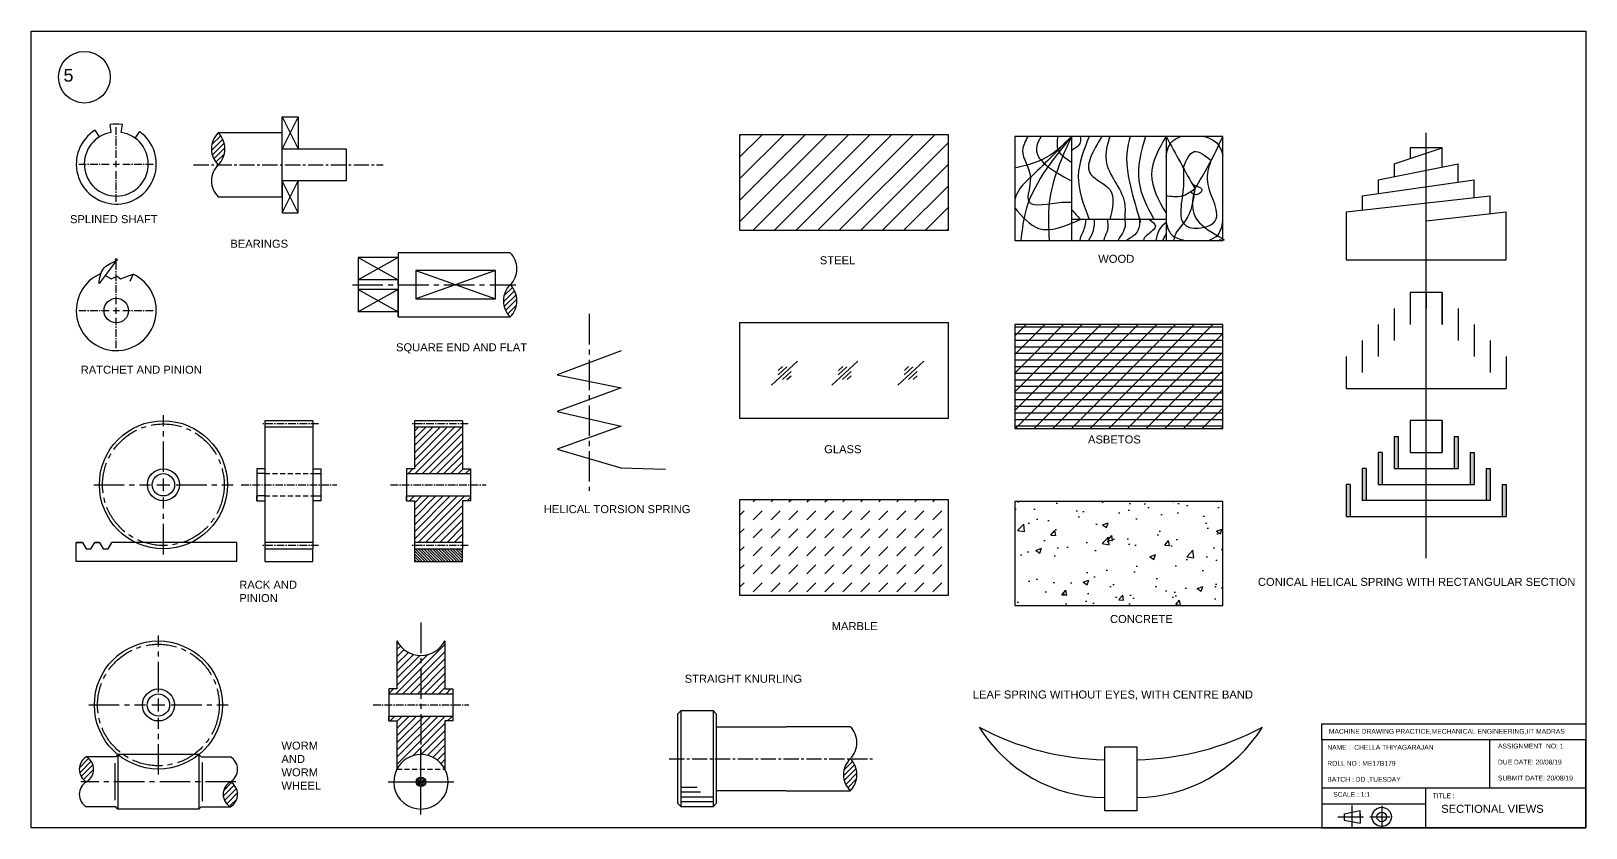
# Model space of a CAD drawing. Header units: millimetres. Extents: x 1423 to 6513, y 1291 to 1883.
# Drawn here: x 5542 to 6513, y 1291 to 1789 of the extents above; entities that cross this region are included whole.
import ezdxf

# ---------------------------------------------------------------- set-up
doc = ezdxf.new("R2010")
doc.units = ezdxf.units.MM
for name, pattern in [('CENTER', [50.8, 31.75, -6.35, 6.35, -6.35]), ('CENTER2', [28.575, 19.05, -3.175, 3.175, -3.175]), ('HIDDEN', [9.525, 6.35, -3.175]), ('HIDDEN2', [4.7625, 3.175, -1.5875])]:
    doc.linetypes.add(name, pattern=pattern)
doc.styles.get("Standard").update_dxf_attribs({"font": 'arial.ttf'})
pattern_1 = [(45, (3213.9067, -678.78), (-1.683798, 1.683798), [])]

# ---------------------------------------------------------------- blocks, each defined once
blk = doc.blocks.new('*U267')
at = {"color": 0, "linetype": 'CENTER2', "ltscale": 0.25, "transparency": 16777216}
for p, q in [((0, 4), (0, 23.5)), ((-23.5, 0), (-4, 0)), ((4, 0), (23.5, 0)), ((0, -23.5), (0, -4))]:
    blk.add_line(p, q, dxfattribs=at)
at = {"color": 0, "linetype": 'Continuous', "ltscale": 0.25, "transparency": 16777216}
for p, q in [((-2, 0), (2, 0)), ((0, -2), (0, 2))]:
    blk.add_line(p, q, dxfattribs=at)
blk = doc.blocks.new('*U268')
at = {"color": 0, "linetype": 'CENTER2', "ltscale": 0.25, "transparency": 16777216}
for p, q in [((0, 4), (0, 31.61)), ((-23.5, 0), (-4, 0)), ((4, 0), (23.5, 0)), ((0, -23.5), (0, -4))]:
    blk.add_line(p, q, dxfattribs=at)
at = {"color": 0, "linetype": 'Continuous', "ltscale": 0.25, "transparency": 16777216}
for p, q in [((-2, 0), (2, 0)), ((0, -2), (0, 2))]:
    blk.add_line(p, q, dxfattribs=at)
blk = doc.blocks.new('*U266')
at = {"color": 0, "linetype": 'CENTER2', "transparency": 16777216}
for p, q in [((0, 0.11), (0, 1.04)), ((-0.81, 0), (-0.11, 0)), ((0, -0.74), (0, -0.11)), ((0.11, 0), (1.04, 0))]:
    blk.add_line(p, q, dxfattribs=at)
at = {"color": 0, "linetype": 'Continuous', "transparency": 16777216}
for p, q in [((0, -0.05), (0, 0.05)), ((-0.05, 0), (0.05, 0))]:
    blk.add_line(p, q, dxfattribs=at)
blk = doc.blocks.new('*U277')
at = {"color": 0, "linetype": 'CENTER2', "transparency": 16777216}
for p, q in [((0, 8), (0, 43.5)), ((-43.5, 0), (-8, 0)), ((8, 0), (43.5, 0)), ((0, -43.5), (0, -8))]:
    blk.add_line(p, q, dxfattribs=at)
at = {"color": 0, "linetype": 'Continuous', "transparency": 16777216}
for p, q in [((-4, 0), (4, 0)), ((0, -4), (0, 4))]:
    blk.add_line(p, q, dxfattribs=at)
blk = doc.blocks.new('*U278')
at = {"color": 0, "linetype": 'CENTER2', "transparency": 16777216}
blk.add_line((48.44, 0), (-48.44, 0), dxfattribs=at)
blk = doc.blocks.new('*U279')
at = {"color": 0, "linetype": 'CENTER2', "transparency": 16777216}
for p, q in [((0, 8), (0, 43.5)), ((-43.5, 0), (-8, 0)), ((8, 0), (43.5, 0)), ((0, -43.5), (0, -8))]:
    blk.add_line(p, q, dxfattribs=at)
at = {"color": 0, "linetype": 'Continuous', "transparency": 16777216}
for p, q in [((-4, 0), (4, 0)), ((0, -4), (0, 4))]:
    blk.add_line(p, q, dxfattribs=at)
blk = doc.blocks.new('*U280')
at = {"color": 0, "linetype": 'CENTER2', "transparency": 16777216}
for p, q in [((0, 3.4), (0, 20.5)), ((-20.5, 0), (-3.4, 0)), ((3.4, 0), (20.5, 0)), ((0, -20.5), (0, -3.4))]:
    blk.add_line(p, q, dxfattribs=at)
at = {"color": 0, "linetype": 'Continuous', "transparency": 16777216}
for p, q in [((-1.7, 0), (1.7, 0)), ((0, -1.7), (0, 1.7))]:
    blk.add_line(p, q, dxfattribs=at)
blk = doc.blocks.new('*U281')
at = {"color": 0, "linetype": 'CENTER2', "transparency": 16777216}
blk.add_line((0, 51.5), (0, -34.5), dxfattribs=at)
blk = doc.blocks.new('*U286')
at = {"color": 0, "linetype": 'CENTER2', "transparency": 16777216}
blk.add_line((-68.5, 0), (33.5, 0), dxfattribs=at)

msp = doc.modelspace()

# ---------------------------------------------------------------- hatches: boundary and pattern name
h = msp.add_hatch()
h.set_pattern_fill('ANSI31', color=3, scale=0.75)
h.set_pattern_definition([(45, (3296.236, -293.2783), (-1.683798, 1.683798), [])])
h.paths.add_polyline_path([(5658.485, 1725.503, 0.4197007), (5658.485, 1705.503, 0.4197007)])
h = msp.add_hatch()
h.set_pattern_fill('ANSI31', color=3, scale=3)
h.set_pattern_definition([(45, (3103.044, -308.723), (-6.735192, 6.735192), [])])
h.paths.add_polyline_path([(6114.36, 1724.584), (5984.36, 1724.584), (5984.36, 1664.584), (6114.36, 1664.584)])
h = msp.add_hatch()
h.set_pattern_fill('ANSI31', color=3, scale=0.75, angle=180)
h.set_pattern_definition([(225, (8203.0879, 3629.3767), (1.683798, -1.683798), [])])
h.paths.add_polyline_path([(5840.839, 1610.595, 0.4197007), (5840.839, 1630.595, 0.4197007)])
h = msp.add_hatch()
h.set_pattern_fill('ANSI31', color=4, scale=2.6)
h.set_pattern_definition([(45, (1464.986, 316.504), (-5.837166, 5.837166), [])])
h.paths.add_polyline_path([(6156.03, 1605.696), (6156.03, 1540.696), (6286.03, 1540.696), (6286.03, 1605.696)])
h = msp.add_hatch()
h.set_pattern_fill('ANSI31', color=3, scale=1.3, angle=315)
h.set_pattern_definition([(0, (1464.9863, 316.5037), (9e-16, 4.1275), [])])
h.paths.add_polyline_path([(6286.03, 1540.696), (6286.03, 1605.696), (6156.03, 1605.696), (6156.03, 1540.696)])
h = msp.add_hatch()
h.set_pattern_fill('ANSI31', color=3)
h.set_pattern_definition([(45, (3055.8563, -485.642), (-2.245064, 2.245064), [])])
h.paths.add_polyline_path([(5816.01, 1512.631), (5816.01, 1515.631), (5811.01, 1515.631), (5811.01, 1541.631), (5781.01, 1541.631), (5781.01, 1515.631), (5776.01, 1515.631), (5776.01, 1512.631)])
h.paths.add_polyline_path([(5811.01, 1469.631), (5811.01, 1495.631), (5816.01, 1495.631), (5816.01, 1498.631), (5776.01, 1498.631), (5776.01, 1495.631), (5781.01, 1495.631), (5781.01, 1469.631)])
h = msp.add_hatch()
h.set_pattern_fill('ANGLE', color=4, scale=2.5)
h.set_pattern_definition([(0, (2622.4144, 2121.7934), (0, 0.6875), [0.5, -0.1875]), (90, (2622.4144, 2121.7934), (-0.6875, 4e-17), [0.5, -0.1875])])
h.paths.add_polyline_path([(6382.989, 1505.782), (6385.489, 1505.782), (6385.489, 1525.782), (6382.989, 1525.782)])
h.paths.add_polyline_path([(6365.489, 1505.782), (6362.989, 1505.782), (6362.989, 1485.782), (6365.489, 1485.782)])
h.paths.add_polyline_path([(6375.489, 1515.782), (6372.989, 1515.782), (6372.989, 1495.782), (6375.489, 1495.782)])
h.paths.add_polyline_path([(6395.489, 1535.782), (6392.989, 1535.782), (6392.989, 1515.782), (6395.489, 1515.782)])
h.paths.add_polyline_path([(6432.989, 1535.782), (6430.489, 1535.782), (6430.489, 1515.782), (6432.989, 1515.782)])
h.paths.add_polyline_path([(6440.489, 1505.782), (6442.989, 1505.782), (6442.989, 1525.782), (6440.489, 1525.782)])
h.paths.add_polyline_path([(6452.989, 1515.782), (6450.489, 1515.782), (6450.489, 1495.782), (6452.989, 1495.782)])
h.paths.add_polyline_path([(6460.489, 1485.782), (6462.989, 1485.782), (6462.989, 1505.782), (6460.489, 1505.782)])
h = msp.add_hatch()
h.set_pattern_fill('DASH', color=3, scale=2.5, angle=45)
h.set_pattern_definition([(45, (2692.303, -536.8845), (0, 11.22532), [7.9375, -7.9375])])
h.paths.add_polyline_path([(6114.36, 1436.422), (6114.36, 1496.422), (5984.36, 1496.422), (5984.36, 1436.422)])
h = msp.add_hatch()
h.set_pattern_fill('AR-CONC', color=3, scale=0.195)
h.set_pattern_definition([(50, (1464.986, 310.39), (35.52601, -3.10812), [3.71475, -40.86225]), (355, (1464.986, 310.39), (-6.87247, 37.25608), [2.9718, -32.68991]), (100.45144, (1467.947, 310.13), (28.65354, 34.14796), [3.15705, -34.7276]), (46.1842, (1464.986, 320.296), (52.8604, -8.19825), [5.5721, -61.2934]), (96.6356, (1469.39, 319.613), (46.2938, 48.2481), [4.7356, -52.09144]), (351.1842, (1464.986, 320.296), (46.2938, 48.2481), [4.4577, -49.03465]), (21, (1469.94, 317.82), (29.5648, -19.94171), [3.71475, -40.86225]), (326, (1469.94, 317.82), (12.0514, 35.91665), [2.9718, -32.6898]), (71.45144, (1472.403, 316.158), (41.6162, 15.97494), [3.15705, -34.72754]), (37.5, (1464.986, 310.39), (0.602278, 16.488233), [0, -32.29356, 0, -33.1851, 0, -32.813625]), (7.5, (1464.986, 310.39), (13.029834, 19.53521), [0, -18.92046, 0, -31.55061, 0, -12.506325]), (327.5, (1453.941, 310.39), (26.440166, -1.117105), [0, -12.3825, 0, -38.6334, 0, -51.26355]), (317.5, (1448.988, 310.39), (28.88519, 4.95817), [0, -16.09725, 0, -25.65654, 0, -36.40455])])
h.paths.add_polyline_path([(6156.03, 1495.171), (6156.03, 1430.171), (6286.03, 1430.171), (6286.03, 1495.171)])
h = msp.add_hatch()
h.set_pattern_fill('ANSI31', color=3, scale=0.4, angle=90)
h.set_pattern_definition([(135, (3055.8563, -485.642), (-0.8980256, -0.8980256), [])])
h.paths.add_polyline_path([(5781.01, 1465.631), (5781.01, 1457.631), (5811.01, 1457.631), (5811.01, 1465.631)])
h = msp.add_hatch()
h.set_pattern_fill('ANSI31', color=3)
h.set_pattern_definition([(45, (1511.2554, 668.5626), (-2.245064, 2.245064), [])])
h.paths.add_polyline_path([(5800.109, 1408.002, -0.6), (5770.109, 1408.002), (5770.109, 1378.002), (5765.109, 1378.002), (5765.109, 1375.002), (5805.109, 1375.002), (5805.109, 1378.002), (5800.109, 1378.002)])
h.paths.add_polyline_path([(5800.109, 1358.002), (5805.109, 1358.002), (5805.109, 1361.002), (5765.109, 1361.002), (5765.109, 1358.002), (5770.109, 1358.002), (5770.109, 1328.002, -0.6), (5800.109, 1328.002)])
h = msp.add_hatch()
h.set_pattern_fill('ANSI31', color=3, scale=0.75)
h.set_pattern_definition(pattern_1)
h.paths.add_polyline_path([(5576.156, 1335.587, 0.573726), (5576.156, 1320.002, 0.573726)])
h = msp.add_hatch()
h.set_pattern_fill('ANSI31', color=3, scale=0.75, angle=180)
h.set_pattern_definition([(225, (8415.5022, 3333.2368), (1.683798, -1.683798), [])])
h.paths.add_polyline_path([(6053.253, 1314.455, 0.4197007), (6053.253, 1334.455, 0.4197007)])
h = msp.add_hatch()
h.set_pattern_fill('ANSI31', color=3, scale=0.25)
h.set_pattern_definition([(45, (1511.2554, 668.5626), (-0.56126601, 0.56126601), [])])
h.paths.add_polyline_path([(5788.109, 1320.002, 1), (5782.109, 1320.002, 1)])
h = msp.add_hatch()
h.set_pattern_fill('ANSI31', color=3, scale=0.75)
h.set_pattern_definition(pattern_1)
h.paths.add_polyline_path([(5666.041, 1320.002, -0.573726), (5666.041, 1304.416, -0.573726)])

# ---------------------------------------------------------------- linework, layer by layer
at = {"color": 4}
for p, q in [((5591.693, 1725.779), (5590.916, 1730.718)), ((5597.854, 1725.787), (5598.617, 1730.728)), ((5698.485, 1715.503), (5698.485, 1735.503)), ((5698.485, 1735.503), (5708.485, 1735.503)), ((5698.485, 1735.503), (5708.485, 1715.503)), ((5708.485, 1735.503), (5698.485, 1715.503)), ((5708.485, 1735.503), (5708.485, 1715.503)), ((5581.491, 1727.185), (5584.152, 1722.952)), ((5606.516, 1722.23), (5609.445, 1726.282)), ((5698.485, 1725.503), (5658.485, 1725.503)), ((5698.485, 1685.503), (5698.485, 1725.503)), ((5984.36, 1724.584), (6114.36, 1724.584)), ((5984.36, 1664.584), (5984.36, 1724.584)), ((6114.36, 1724.584), (6114.36, 1664.584)), ((6156.03, 1723.333), (6156.03, 1658.333)), ((6286.03, 1723.333), (6156.03, 1723.333)), ((6286.03, 1658.333), (6286.03, 1723.333)), ((5698.485, 1705.503), (5698.485, 1715.503)), ((5698.485, 1715.503), (5738.485, 1715.503)), ((5738.485, 1715.503), (5738.485, 1695.503)), ((6392.989, 1706.093), (6422.989, 1716.093)), ((6422.989, 1716.093), (6402.989, 1716.093)), ((6402.989, 1716.093), (6402.989, 1709.427)), ((6422.989, 1704.093), (6422.989, 1716.093)), ((6382.989, 1696.093), (6432.989, 1706.093)), ((6392.989, 1706.093), (6392.989, 1698.093)), ((6432.989, 1694.665), (6432.989, 1706.093)), ((5738.485, 1695.503), (5698.485, 1695.503)), ((5698.485, 1695.503), (5698.485, 1675.503)), ((5698.485, 1675.503), (5708.485, 1695.503)), ((5708.485, 1675.503), (5698.485, 1695.503)), ((5708.485, 1675.503), (5708.485, 1695.503)), ((6372.989, 1686.093), (6442.989, 1696.093)), ((6382.989, 1696.093), (6382.989, 1687.522)), ((6442.989, 1684.982), (6442.989, 1696.093)), ((5658.485, 1685.503), (5698.485, 1685.503)), ((6362.989, 1676.093), (6452.989, 1686.093)), ((6372.989, 1686.093), (6372.989, 1677.204)), ((6452.989, 1674.982), (6452.989, 1686.093)), ((5698.485, 1675.503), (5708.485, 1675.503)), ((6362.989, 1676.093), (6362.989, 1646.093)), ((6412.989, 1670.538), (6462.989, 1676.093)), ((6462.989, 1646.093), (6462.989, 1676.093)), ((6114.36, 1664.584), (5984.36, 1664.584)), ((6156.03, 1658.333), (6286.03, 1658.333)), ((5594.795, 1645.548), (5583.999, 1631.308)), ((5770.839, 1647.595), (5745.839, 1647.595)), ((5745.839, 1647.595), (5745.839, 1613.595)), ((5745.839, 1647.595), (5770.839, 1633.595)), ((5770.839, 1647.595), (5745.839, 1633.595)), ((5780.839, 1650.595), (5770.839, 1650.595)), ((5770.839, 1650.595), (5770.839, 1610.595)), ((5770.839, 1650.595), (5770.839, 1648.595)), ((5770.839, 1648.595), (5770.839, 1647.595)), ((5790.839, 1650.595), (5780.839, 1650.595)), ((5840.839, 1650.595), (5790.839, 1650.595)), ((6362.989, 1646.093), (6462.989, 1646.093)), ((5587.856, 1636.396), (5591.689, 1634.23)), ((5591.689, 1634.23), (5595.322, 1636.027)), ((5595.322, 1636.027), (5597.471, 1634.293)), ((5597.471, 1634.293), (5605.37, 1637.126)), ((5605.37, 1637.126), (5603.255, 1632.595)), ((5770.839, 1633.595), (5745.839, 1633.595)), ((5770.839, 1630.595), (5770.839, 1633.595)), ((5831.626, 1639.45), (5781.984, 1639.45)), ((5781.984, 1639.45), (5781.984, 1621.74)), ((5781.984, 1639.45), (5831.626, 1621.74)), ((5831.626, 1639.45), (5781.984, 1621.74)), ((5831.626, 1621.74), (5831.626, 1639.45)), ((5770.839, 1627.595), (5745.839, 1627.595)), ((5745.839, 1627.595), (5770.839, 1613.595)), ((5770.839, 1627.595), (5745.839, 1613.595)), ((5770.839, 1630.595), (5770.839, 1627.595)), ((5770.839, 1613.595), (5770.839, 1627.595)), ((6402.989, 1625.864), (6402.989, 1605.864)), ((6422.989, 1625.864), (6402.989, 1625.864)), ((6412.989, 1625.864), (6412.989, 1615.864)), ((6422.989, 1625.864), (6422.989, 1605.864)), ((6422.989, 1605.864), (6422.989, 1625.864)), ((5770.839, 1613.595), (5745.839, 1613.595)), ((5770.839, 1610.595), (5770.839, 1613.595)), ((5781.984, 1621.74), (5831.626, 1621.74)), ((6392.989, 1615.864), (6392.989, 1595.864)), ((6432.989, 1615.864), (6432.989, 1595.864)), ((5770.839, 1610.595), (5840.839, 1610.595)), ((5984.36, 1606.947), (6114.36, 1606.947)), ((5984.36, 1546.947), (5984.36, 1606.947)), ((6114.36, 1606.947), (6114.36, 1546.947)), ((6156.03, 1605.696), (6156.03, 1540.696)), ((6286.03, 1605.696), (6156.03, 1605.696)), ((6286.03, 1540.696), (6286.03, 1605.696)), ((6382.989, 1605.864), (6382.989, 1585.864)), ((6442.989, 1605.864), (6442.989, 1585.864)), ((6372.989, 1595.864), (6372.989, 1575.864)), ((6452.989, 1595.864), (6452.989, 1575.864)), ((5910.265, 1589.395), (5870.265, 1574.322)), ((6362.989, 1585.864), (6362.989, 1565.864)), ((6462.989, 1585.864), (6462.989, 1565.864)), ((5870.265, 1574.322), (5910.265, 1566.213)), ((5910.265, 1566.213), (5870.265, 1551.462)), ((6362.989, 1565.864), (6462.989, 1565.864)), ((5717.633, 1545.631), (5687.633, 1545.631)), ((5687.633, 1545.631), (5687.633, 1515.631)), ((5717.633, 1545.631), (5717.633, 1515.631)), ((5717.633, 1545.631), (5717.633, 1541.631)), ((5811.01, 1545.631), (5781.01, 1545.631)), ((5781.01, 1545.631), (5781.01, 1515.631)), ((5811.01, 1545.631), (5811.01, 1515.631)), ((5811.01, 1545.631), (5811.01, 1541.631)), ((5870.265, 1551.462), (5910.265, 1542.167)), ((6114.36, 1546.947), (5984.36, 1546.947)), ((6402.989, 1545.782), (6402.989, 1525.782)), ((6422.989, 1545.782), (6402.989, 1545.782)), ((6422.989, 1545.782), (6422.989, 1525.782)), ((6422.989, 1525.782), (6422.989, 1545.782)), ((5717.633, 1541.631), (5687.633, 1541.631)), ((5811.01, 1541.631), (5781.01, 1541.631)), ((5910.265, 1542.167), (5870.265, 1527.848)), ((6156.03, 1540.696), (6286.03, 1540.696)), ((6392.989, 1535.782), (6392.989, 1515.782)), ((6392.989, 1535.782), (6395.489, 1535.782)), ((6395.489, 1535.782), (6395.489, 1515.782)), ((6430.489, 1535.782), (6430.489, 1515.782)), ((6430.489, 1535.782), (6432.989, 1535.782)), ((6432.989, 1535.782), (6432.989, 1515.782)), ((5870.265, 1527.848), (5910.038, 1516.292)), ((6382.989, 1525.782), (6382.989, 1505.782)), ((6385.489, 1525.782), (6382.989, 1525.782)), ((6385.489, 1525.782), (6385.489, 1505.782)), ((6402.989, 1525.782), (6422.989, 1525.782)), ((6440.489, 1525.782), (6440.489, 1505.782)), ((6440.489, 1525.782), (6442.989, 1525.782)), ((6442.989, 1525.782), (6442.989, 1505.782)), ((5687.633, 1515.631), (5682.633, 1515.631)), ((5682.633, 1515.631), (5682.633, 1495.631)), ((5682.633, 1515.631), (5682.633, 1512.631)), ((5687.633, 1515.631), (5687.633, 1495.631)), ((5717.633, 1515.631), (5722.633, 1515.631)), ((5717.633, 1515.631), (5717.633, 1495.631)), ((5722.633, 1515.631), (5722.633, 1495.631)), ((5781.01, 1515.631), (5776.01, 1515.631)), ((5776.01, 1515.631), (5776.01, 1495.631)), ((5776.01, 1515.631), (5776.01, 1512.631)), ((5811.01, 1515.631), (5816.01, 1515.631)), ((5816.01, 1515.631), (5816.01, 1495.631)), ((5910.038, 1516.292), (5937.945, 1515.341)), ((6372.989, 1515.782), (6372.989, 1495.782)), ((6375.489, 1515.782), (6372.989, 1515.782)), ((6375.489, 1515.782), (6375.489, 1495.782)), ((6392.989, 1515.782), (6432.989, 1515.782)), ((6450.489, 1515.782), (6450.489, 1495.782)), ((6450.489, 1515.782), (6452.989, 1515.782)), ((6452.989, 1515.782), (6452.989, 1495.782)), ((5687.633, 1512.631), (5682.633, 1512.631)), ((5717.633, 1512.631), (5722.633, 1512.631)), ((5776.01, 1512.631), (5816.01, 1512.631)), ((6362.989, 1505.782), (6362.989, 1485.782)), ((6365.489, 1505.782), (6362.989, 1505.782)), ((6365.489, 1505.782), (6365.489, 1485.782)), ((6382.989, 1505.782), (6442.989, 1505.782)), ((6460.489, 1505.782), (6460.489, 1485.782)), ((6460.489, 1505.782), (6462.989, 1505.782)), ((6462.989, 1505.782), (6462.989, 1485.782)), ((5682.633, 1495.631), (5682.633, 1498.631)), ((5687.633, 1498.631), (5682.633, 1498.631)), ((5717.633, 1498.631), (5722.633, 1498.631)), ((5776.01, 1495.631), (5776.01, 1498.631)), ((5776.01, 1498.631), (5816.01, 1498.631)), ((5984.36, 1496.422), (6114.36, 1496.422)), ((5984.36, 1436.422), (5984.36, 1496.422)), ((6114.36, 1496.422), (6114.36, 1436.422)), ((6452.989, 1495.782), (6372.989, 1495.782)), ((5682.633, 1495.631), (5687.633, 1495.631)), ((5687.633, 1495.631), (5687.633, 1465.631)), ((5722.633, 1495.631), (5717.633, 1495.631)), ((5717.633, 1495.631), (5717.633, 1465.631)), ((5776.01, 1495.631), (5781.01, 1495.631)), ((5781.01, 1495.631), (5781.01, 1465.631)), ((5816.01, 1495.631), (5811.01, 1495.631)), ((5811.01, 1495.631), (5811.01, 1465.631)), ((6156.03, 1495.171), (6156.03, 1430.171)), ((6286.03, 1495.171), (6156.03, 1495.171)), ((6286.03, 1430.171), (6286.03, 1495.171)), ((6362.989, 1485.782), (6462.989, 1485.782)), ((5573.586, 1469.631), (5569.794, 1469.631)), ((5569.794, 1457.631), (5569.794, 1469.631)), ((5569.794, 1469.631), (5573.586, 1469.631)), ((5573.586, 1469.631), (5575.953, 1465.532)), ((5578.953, 1465.532), (5581.319, 1469.631)), ((5584.319, 1469.631), (5581.319, 1469.631)), ((5581.319, 1469.631), (5584.319, 1469.631)), ((5584.319, 1469.631), (5586.686, 1465.532)), ((5589.686, 1465.532), (5592.052, 1469.631)), ((5670.187, 1469.631), (5592.052, 1469.631)), ((5670.187, 1457.631), (5670.187, 1469.631)), ((5717.633, 1469.631), (5687.633, 1469.631)), ((5811.01, 1469.631), (5781.01, 1469.631)), ((5670.187, 1457.631), (5569.794, 1457.631)), ((5575.953, 1465.532), (5578.953, 1465.532)), ((5586.686, 1465.532), (5589.686, 1465.532)), ((5687.633, 1465.631), (5717.633, 1465.631)), ((5687.633, 1465.631), (5687.633, 1457.631)), ((5687.633, 1457.631), (5717.633, 1457.631)), ((5717.633, 1457.631), (5717.633, 1465.631)), ((5781.01, 1465.631), (5811.01, 1465.631)), ((5781.01, 1465.631), (5781.01, 1457.631)), ((5781.01, 1457.631), (5811.01, 1457.631)), ((5811.01, 1457.631), (5811.01, 1465.631)), ((6114.36, 1436.422), (5984.36, 1436.422)), ((6156.03, 1430.171), (6286.03, 1430.171)), ((5770.109, 1408.002), (5770.109, 1378.002)), ((5800.109, 1408.002), (5800.109, 1378.002)), ((5800.109, 1408.002), (5800.109, 1404.002)), ((5770.109, 1378.002), (5765.109, 1378.002)), ((5765.109, 1378.002), (5765.109, 1358.002)), ((5765.109, 1378.002), (5765.109, 1375.002)), ((5765.109, 1375.002), (5805.109, 1375.002)), ((5800.109, 1378.002), (5805.109, 1378.002)), ((5805.109, 1378.002), (5805.109, 1358.002)), ((5765.109, 1358.002), (5765.109, 1361.002)), ((5765.109, 1361.002), (5805.109, 1361.002)), ((5947.581, 1364.455), (5945.581, 1362.455)), ((5945.581, 1306.455), (5945.581, 1362.455)), ((5947.581, 1304.455), (5947.581, 1364.455)), ((5947.581, 1364.455), (5967.581, 1364.455)), ((5967.581, 1364.455), (5967.581, 1354.455)), ((5967.581, 1364.455), (5969.581, 1362.455)), ((5969.581, 1362.455), (5969.581, 1354.455)), ((5765.109, 1358.002), (5770.109, 1358.002)), ((5770.109, 1358.002), (5770.109, 1328.002)), ((5805.109, 1358.002), (5800.109, 1358.002)), ((5800.109, 1358.002), (5800.109, 1328.002)), ((5967.581, 1354.455), (5967.581, 1304.455)), ((5969.581, 1354.455), (5969.581, 1306.455)), ((5969.581, 1354.455), (6013.253, 1354.455)), ((6053.253, 1354.455), (6013.253, 1354.455)), ((6212.271, 1341.799), (6232.271, 1341.799)), ((6212.271, 1301.799), (6212.271, 1341.799)), ((6232.271, 1341.799), (6232.271, 1301.799)), ((6512.801, 1316.186), (6512.801, 1346.186)), ((5594.406, 1335.587), (5576.156, 1335.587)), ((5593.82, 1331.617), (5593.82, 1308.472)), ((5595.82, 1337.002), (5594.406, 1335.587)), ((5646.377, 1337.002), (5595.82, 1337.002)), ((5595.82, 1337.002), (5595.82, 1303.002)), ((5646.377, 1337.002), (5646.377, 1303.002)), ((5646.377, 1337.002), (5647.791, 1335.587)), ((5647.791, 1335.587), (5666.041, 1335.587)), ((5648.377, 1332.086), (5648.377, 1307.847)), ((5957.581, 1316.455), (5947.581, 1316.455)), ((5959.678, 1313.455), (5947.581, 1313.455)), ((6013.253, 1314.455), (5969.581, 1314.455)), ((6013.253, 1314.455), (6053.253, 1314.455)), ((6512.801, 1291.186), (6512.801, 1316.186)), ((5594.406, 1304.416), (5576.156, 1304.416)), ((5595.82, 1303.002), (5594.406, 1304.416)), ((5646.377, 1303.002), (5595.82, 1303.002)), ((5646.377, 1303.002), (5647.791, 1304.416)), ((5647.791, 1304.416), (5666.041, 1304.416)), ((5947.581, 1304.455), (5945.581, 1306.455)), ((5967.581, 1310.455), (5947.581, 1310.455)), ((5967.581, 1307.455), (5947.581, 1307.455)), ((5957.581, 1304.455), (5947.581, 1304.455)), ((5967.581, 1304.455), (5957.581, 1304.455)), ((5967.581, 1304.455), (5969.581, 1306.455)), ((6232.271, 1301.799), (6212.271, 1301.799)), ((6347.801, 1291.186), (6412.801, 1291.186)), ((6412.801, 1291.186), (6512.801, 1291.186))]:
    msp.add_line(p, q, dxfattribs=at)
at = {"color": 3}
for p, q in [((6191.552, 1723.333), (6191.552, 1658.333)), ((6250.507, 1723.333), (6250.507, 1658.333)), ((6250.507, 1671.468), (6191.552, 1671.468)), ((6004.102, 1567.856), (6020.392, 1582.867)), ((6008.157, 1574.312), (6013.568, 1579.298)), ((6008.259, 1577.126), (6010.96, 1579.615)), ((6010.868, 1571.371), (6016.278, 1576.357)), ((6013.751, 1571.309), (6016.362, 1573.714)), ((6041.678, 1567.856), (6057.969, 1582.867)), ((6045.734, 1574.312), (6051.144, 1579.298)), ((6045.836, 1577.126), (6048.537, 1579.615)), ((6048.444, 1571.371), (6053.855, 1576.357)), ((6051.328, 1571.309), (6053.939, 1573.714)), ((6082.9, 1567.856), (6099.19, 1582.867)), ((6086.955, 1574.312), (6092.366, 1579.298)), ((6087.057, 1577.126), (6089.758, 1579.615)), ((6089.666, 1571.371), (6095.077, 1576.357)), ((6092.55, 1571.309), (6095.16, 1573.714))]:
    msp.add_line(p, q, dxfattribs=at)
at = {"color": 1, "linetype": 'CENTER2', "ltscale": 25}
msp.add_line((6412.989, 1459.796), (6412.989, 1725.61), dxfattribs=at)
at = {"color": 1, "linetype": 'CENTER2', "ltscale": 0.5}
for p, q in [((5643.112, 1705.503), (5761.464, 1705.503)), ((5940.162, 1334.455), (6068.627, 1334.455))]:
    msp.add_line(p, q, dxfattribs=at)
at = {"color": 1, "linetype": 'CENTER2'}
msp.add_line((5890.265, 1612.366), (5890.265, 1501.761), dxfattribs=at)
at = {"color": 1, "linetype": 'CENTER2', "ltscale": 0.25}
for p, q in [((5721.179, 1543.631), (5685.817, 1543.631)), ((5814.555, 1543.631), (5779.194, 1543.631)), ((5672.727, 1505.631), (5732.481, 1505.631)), ((5766.103, 1505.631), (5825.858, 1505.631)), ((5721.179, 1467.631), (5685.817, 1467.631)), ((5814.555, 1467.631), (5779.194, 1467.631)), ((5755.202, 1368.002), (5814.956, 1368.002))]:
    msp.add_line(p, q, dxfattribs=at)
at = {"color": 4, "linetype": 'HIDDEN2'}
for p, q in [((5687.633, 1512.631), (5717.633, 1512.631)), ((5687.633, 1498.631), (5717.633, 1498.631)), ((5770.109, 1328.002), (5800.109, 1328.002))]:
    msp.add_line(p, q, dxfattribs=at)
at = {"color": 6}
for p, q in [((6347.801, 1356.186), (6512.801, 1356.186)), ((6347.801, 1346.186), (6347.801, 1356.186)), ((6512.801, 1346.186), (6347.801, 1346.186)), ((6347.801, 1346.186), (6347.801, 1316.186)), ((6452.801, 1316.186), (6452.801, 1346.186)), ((6347.801, 1316.186), (6512.801, 1316.186)), ((6347.801, 1316.186), (6347.801, 1306.186)), ((6412.801, 1306.186), (6412.801, 1316.186)), ((6347.801, 1306.186), (6412.801, 1306.186)), ((6347.801, 1306.186), (6347.801, 1291.186)), ((6412.801, 1291.186), (6412.801, 1306.186))]:
    msp.add_line(p, q, dxfattribs=at)
at = {"color": 4, "ltscale": 2}
msp.add_line((6512.801, 1356.186), (6512.801, 1346.186), dxfattribs=at)
at = {"color": 4, "ltscale": 0.2}
for p, q in [((6361.777, 1300.061), (6371.777, 1302.061)), ((6371.777, 1298.061), (6371.777, 1302.061)), ((6361.777, 1300.061), (6361.777, 1296.061)), ((6361.777, 1296.061), (6371.777, 1294.061)), ((6371.777, 1300.061), (6371.777, 1296.061)), ((6371.777, 1298.061), (6371.777, 1294.061)), ((6385.262, 1298.061), (6385.262, 1298.061))]:
    msp.add_line(p, q, dxfattribs=at)
at = {"color": 4, "linetype": 'CENTER', "ltscale": 2}
for p, q in [((6366.64, 1305.173), (6366.64, 1291.186)), ((6385.262, 1305.033), (6385.262, 1291.468)), ((6357.878, 1298.061), (6373.923, 1298.061))]:
    msp.add_line(p, q, dxfattribs=at)
at = {"color": 4, "linetype": 'HIDDEN', "ltscale": 2}
msp.add_line((6377.779, 1298.061), (6392.85, 1298.061), dxfattribs=at)
at = {"color": 6}
msp.add_lwpolyline([(6512.801, 1291.186), (5541.578, 1291.186), (5541.578, 1789.122), (6512.801, 1789.122)], close=True, dxfattribs=at)
at = {"color": 4, "lineweight": 25}
msp.add_circle((5574.884, 1760.322), 16.141, dxfattribs=at)
at = {"color": 4}
for centre, radius in [((5594.795, 1646.084), 0.535), ((5594.795, 1614.473), 7.668), ((5624.205, 1505.631), 40), ((5624.205, 1505.631), 10), ((5624.205, 1505.631), 7), ((5621.098, 1368.002), 40), ((5621.098, 1368.002), 10), ((5621.098, 1368.002), 7), ((5785.109, 1320.002), 3)]:
    msp.add_circle(centre, radius, dxfattribs=at)
at = {"color": 4, "linetype": 'CENTER2'}
for centre in [(5624.205, 1505.631), (5621.098, 1368.002)]:
    msp.add_circle(centre, 38, dxfattribs=at)
at = {"color": 4, "ltscale": 0.2}
for radius in [6, 3]:
    msp.add_circle((6385.262, 1298.061), radius, dxfattribs=at)
at = {"color": 4}
for centre, radius, start, end in [((5594.799, 1706.021), 25, 81.215512, 98.935805), ((5594.799, 1706.021), 25, 122.164228, 54.137774), ((5594.799, 1706.021), 20, 98.935805, 81.215512), ((5668.3, 1715.503), 14.012, 134.464345, 225.535655), ((5648.671, 1715.503), 14.012, 314.464345, 45.535655), ((5668.3, 1695.503), 14.012, 134.464345, 225.535655), ((5831.024, 1640.595), 14.012, 314.464345, 45.535655), ((5594.795, 1614.473), 25, 112.548884, 64.976632), ((5850.653, 1620.595), 14.012, 134.464345, 225.535655), ((5831.024, 1620.595), 14.012, 314.464345, 45.535655), ((6043.438, 1344.455), 14.012, 314.464345, 45.535655), ((6214.977, 1505.324), 171.519, 241.768014, 269.096034), ((6212.996, 1403.29), 93.137, 211.801639, 269.553895), ((6229.565, 1505.324), 171.519, 270.903966, 298.231986), ((6231.546, 1403.29), 93.137, 270.446105, 328.198361), ((5580.712, 1327.795), 9.027, 120.311974, 239.688026), ((5571.6, 1327.795), 9.027, 300.311974, 59.688026), ((5661.485, 1327.795), 9.027, 300.311974, 59.688026), ((6063.068, 1324.455), 14.012, 134.464345, 225.535655), ((6043.438, 1324.455), 14.012, 314.464345, 45.535655), ((5785.109, 1320.002), 17, 151.927513, 28.072487), ((5785.109, 1320.002), 17, 151.927513, 28.072487), ((5580.712, 1312.209), 9.027, 120.311974, 239.688026), ((5670.597, 1312.209), 9.027, 120.311974, 239.688026), ((5661.485, 1312.209), 9.027, 300.311974, 59.688026), ((5661.485, 1312.209), 9.027, 300.311974, 59.688026)]:
    msp.add_arc(centre, radius, start, end, dxfattribs=at)
at = {"color": 4, "linetype": 'CENTER2', "ltscale": 0.5}
msp.add_arc((5594.795, 1614.473), 20, 98.935805, 98.935805, dxfattribs=at)
at = {"color": 4, "lineweight": 30}
for centre, start, end in [((5785.109, 1416.002), 208.072487, 331.927513), ((5785.109, 1320.002), 28.072487, 151.927513)]:
    msp.add_arc(centre, 17, start, end, dxfattribs=at)
at = {"color": 3}
for points in [[(6191.552, 1723.333), (6166.85, 1698.697), (6156.03, 1681.413), (6156.04, 1681.253)], [(6191.552, 1723.333), (6175.708, 1710.094), (6156.03, 1703.405)], [(6191.552, 1723.333), (6162.27, 1674.551), (6159.874, 1658.333)], [(6164.254, 1723.333), (6160.931, 1714.6), (6165.764, 1697.663), (6164.753, 1682.583), (6185.468, 1682.175), (6191.552, 1682.175)], [(6172.433, 1723.333), (6169.877, 1717.409), (6191.552, 1695.452)], [(6191.552, 1723.333), (6177.545, 1681.92), (6177.545, 1658.333)], [(6191.552, 1706.941), (6183.066, 1715.314), (6183.066, 1723.333)], [(6196.97, 1723.333), (6196.97, 1719.706), (6191.552, 1714.6)], [(6202.594, 1723.333), (6195.692, 1698.515), (6202.594, 1671.468)], [(6210.517, 1723.333), (6203.616, 1699.537), (6215.373, 1690.09), (6215.373, 1671.468)], [(6215.373, 1723.333), (6213.073, 1708.217), (6224.575, 1681.92), (6224.575, 1671.468)], [(6228.153, 1723.333), (6227.131, 1697.494), (6234.032, 1671.468), (6233.777, 1672.218)], [(6237.611, 1723.333), (6233.521, 1695.452), (6242.978, 1671.468)], [(6250.507, 1723.333), (6241.445, 1699.537), (6250.507, 1675.282)], [(6250.507, 1710.697), (6253.545, 1719.217), (6259.49, 1723.333)], [(6250.507, 1723.333), (6268.536, 1690.558)], [(6268.536, 1690.558), (6277.325, 1705.533), (6286.03, 1723.333)], [(6274.223, 1723.333), (6282.236, 1719.217), (6286.03, 1711.471)], [(6261.272, 1703.763), (6268.02, 1713.795), (6278.753, 1708.234)], [(6261.272, 1703.763), (6261.272, 1690.558), (6259.748, 1675.583), (6261.346, 1669.008), (6280.426, 1669.548), (6276.549, 1694.947), (6278.753, 1708.234)], [(6268.536, 1690.558), (6260.265, 1685.911), (6250.507, 1685.911), (6250.443, 1685.911)], [(6268.536, 1690.558), (6262.591, 1670.677), (6255.354, 1658.333), (6255.354, 1657.768)], [(6268.536, 1690.558), (6274.481, 1666.546), (6286.03, 1658.333), (6283.787, 1658.543)], [(6267.13, 1693.115), (6272.896, 1689.414), (6268.034, 1686.916), (6266.506, 1689.058), (6268.536, 1690.558), (6266.702, 1693.893)], [(6156.03, 1678.601), (6170.899, 1665.836), (6196.97, 1671.468)], [(6191.552, 1677.58), (6196.97, 1671.468)], [(6200.425, 1671.468), (6198.501, 1663.457), (6196.577, 1658.333), (6196.577, 1657.851)], [(6205.717, 1671.468), (6204.915, 1664.258), (6202.189, 1658.333)], [(6213.734, 1671.468), (6213.574, 1663.457), (6211.65, 1658.333), (6211.65, 1657.851)], [(6224.575, 1671.468), (6223.932, 1664.048), (6221.03, 1658.333), (6221.27, 1658.492)], [(6234.081, 1671.468), (6232.976, 1664.578), (6225.92, 1658.333)], [(6240.191, 1671.468), (6243.879, 1667.301), (6238.588, 1661.535), (6236.503, 1658.333), (6236.503, 1658.171)], [(6250.507, 1669.543), (6246.284, 1664.898), (6244.2, 1658.333)], [(6250.507, 1662.496), (6248.369, 1658.333)], [(6250.507, 1669.543), (6254.062, 1661.899), (6262.075, 1658.333)], [(6277.325, 1658.333), (6283.011, 1661.899), (6286.03, 1670.419)]]:
    msp.add_spline(points, degree=3, dxfattribs=at)
at = {"color": 4}
msp.add_spline([(5583.999, 1631.308), (5586.742, 1640.568), (5594.795, 1645.548)], degree=3, dxfattribs=at)

# ---------------------------------------------------------------- block references
at = {"color": 1, "linetype": 'CENTER2', "ltscale": 0.25}
for name, p in [('*U267', (5594.799, 1706.021)), ('*U268', (5594.795, 1614.473))]:
    msp.add_blockref(name, p, dxfattribs=at)
at = {"color": 4, "linetype": 'CENTER2'}
msp.add_blockref('*U266', (5594.795, 1646.084), dxfattribs=at)
at = {"color": 1, "linetype": 'CENTER2'}
for name, p in [('*U286', (5810.839, 1630.595)), ('*U277', (5624.205, 1505.631)), ('*U281', (5785.109, 1368.002)), ('*U279', (5621.098, 1368.002)), ('*U280', (5785.109, 1320.002)), ('*U278', (5621.098, 1320.002))]:
    msp.add_blockref(name, p, dxfattribs=at)

# ---------------------------------------------------------------- texts
at = {"color": 4, "linetype": 'ByBlock', "ltscale": 0.2}
msp.add_text('5', height=8, dxfattribs=at).set_placement((5561.816, 1757.527))
at = {"color": 4}
for s, p in [('SPLINED SHAFT', (5565.877, 1669.091)), ('BEARINGS', (5666.029, 1653.746)), ('SQUARE END AND FLAT', (5769.519, 1589.031)), ('RATCHET AND PINION', (5572.554, 1575.02)), ('HELICAL TORSION SPRING', (5861.836, 1487.891)), ('CONICAL HELICAL SPRING WITH RECTANGULAR SECTION', (6307.923, 1442.443)), ('STRAIGHT KNURLING', (5949.843, 1381.904)), ('LEAF SPRING WITHOUT EYES, WITH CENTRE BAND', (6129.829, 1372.054))]:
    msp.add_text(s, height=5, dxfattribs=at).set_placement(p)
at = {"color": 4, "attachment_point": 1}
for s, width, gutter_width, heights, insert, char_height in [('{\\C256;STEEL}', 25.25273, 12.5, [0], (6034.247, 1648.412), 5), ('WOOD', 68.76502, 16.25, [0], (6208.188, 1649.313), 5), ('ASBETOS', 38.13021, 16.25, [0], (6201.774, 1536.431), 5), ('{\\C256;GLASS}', 25.25273, 12.5, [0], (6036.989, 1530.328), 5), ('RACK AND PINION', 38.13021, 16.25, [0], (5671.612, 1445.657), 5), ('{\\C256;MARBLE}', 25.25273, 12.5, [0], (6041.665, 1419.803), 5), ('CONCRETE', 54.01365, 16.25, [0], (6215.525, 1424.228), 5), ('MACHINE DRAWING PRACTICE,MECHANICAL ENGINEERING,IIT MADRAS', 164.3264, 1, [7.38], (6352.225, 1353.018), 3), ('WORM AND WORM WHEEL', 38.13021, 16.25, [0], (5697.947, 1345.107), 5), ('NAME :  CHELLA THIYAGARAJAN\\P\\PROLL NO : ME17B179\\P\\PBATCH : DD ,TUESDAY', 99.4536, 1, [0], (6351.275, 1343.062), 3), ('ASSIGNMENT  NO: 1\\P\\PDUE DATE: 20/08/19\\P\\PSUBMIT DATE: 20/08/19', 75.97584, 1, [0], (6457.868, 1343.839), 3), ('SCALE : 1:1', 57.1733, 1, [0], (6354.936, 1313.638), 3), ('TITLE : ', 48.32697, 1, [0], (6417.128, 1312.767), 3), (' SECTIONAL VIEWS ', 87.10786, 1, [0], (6420.469, 1305.612), 5)]:
    msp.add_mtext_dynamic_manual_height_columns(s, width=width, gutter_width=gutter_width, heights=heights, dxfattribs=dict(at, insert=insert, char_height=char_height))

doc.saveas('drawing.dxf')
